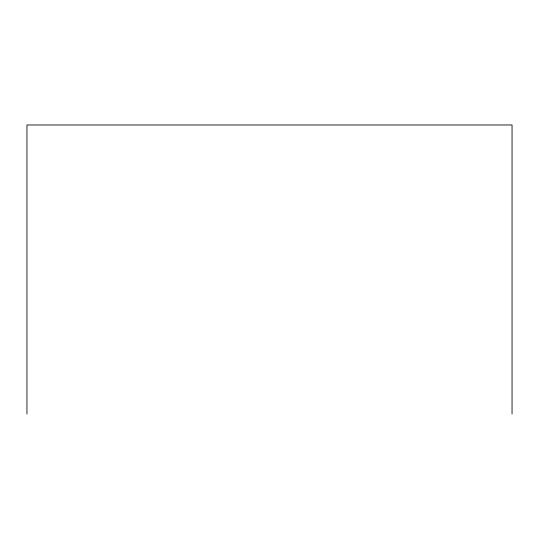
<?xml version="1.0" encoding="UTF-8"?>
<svg xmlns="http://www.w3.org/2000/svg" width="539" height="539" viewBox="0 0 539 539"><rect width="100%" height="100%" fill="white"/><g stroke="black" fill="none" stroke-linecap="round" stroke-linejoin="round"><path stroke-width="0.81" d="M512.05 414.026L512.05 124.974L26.95 124.974L26.95 414.026"/></g></svg>
